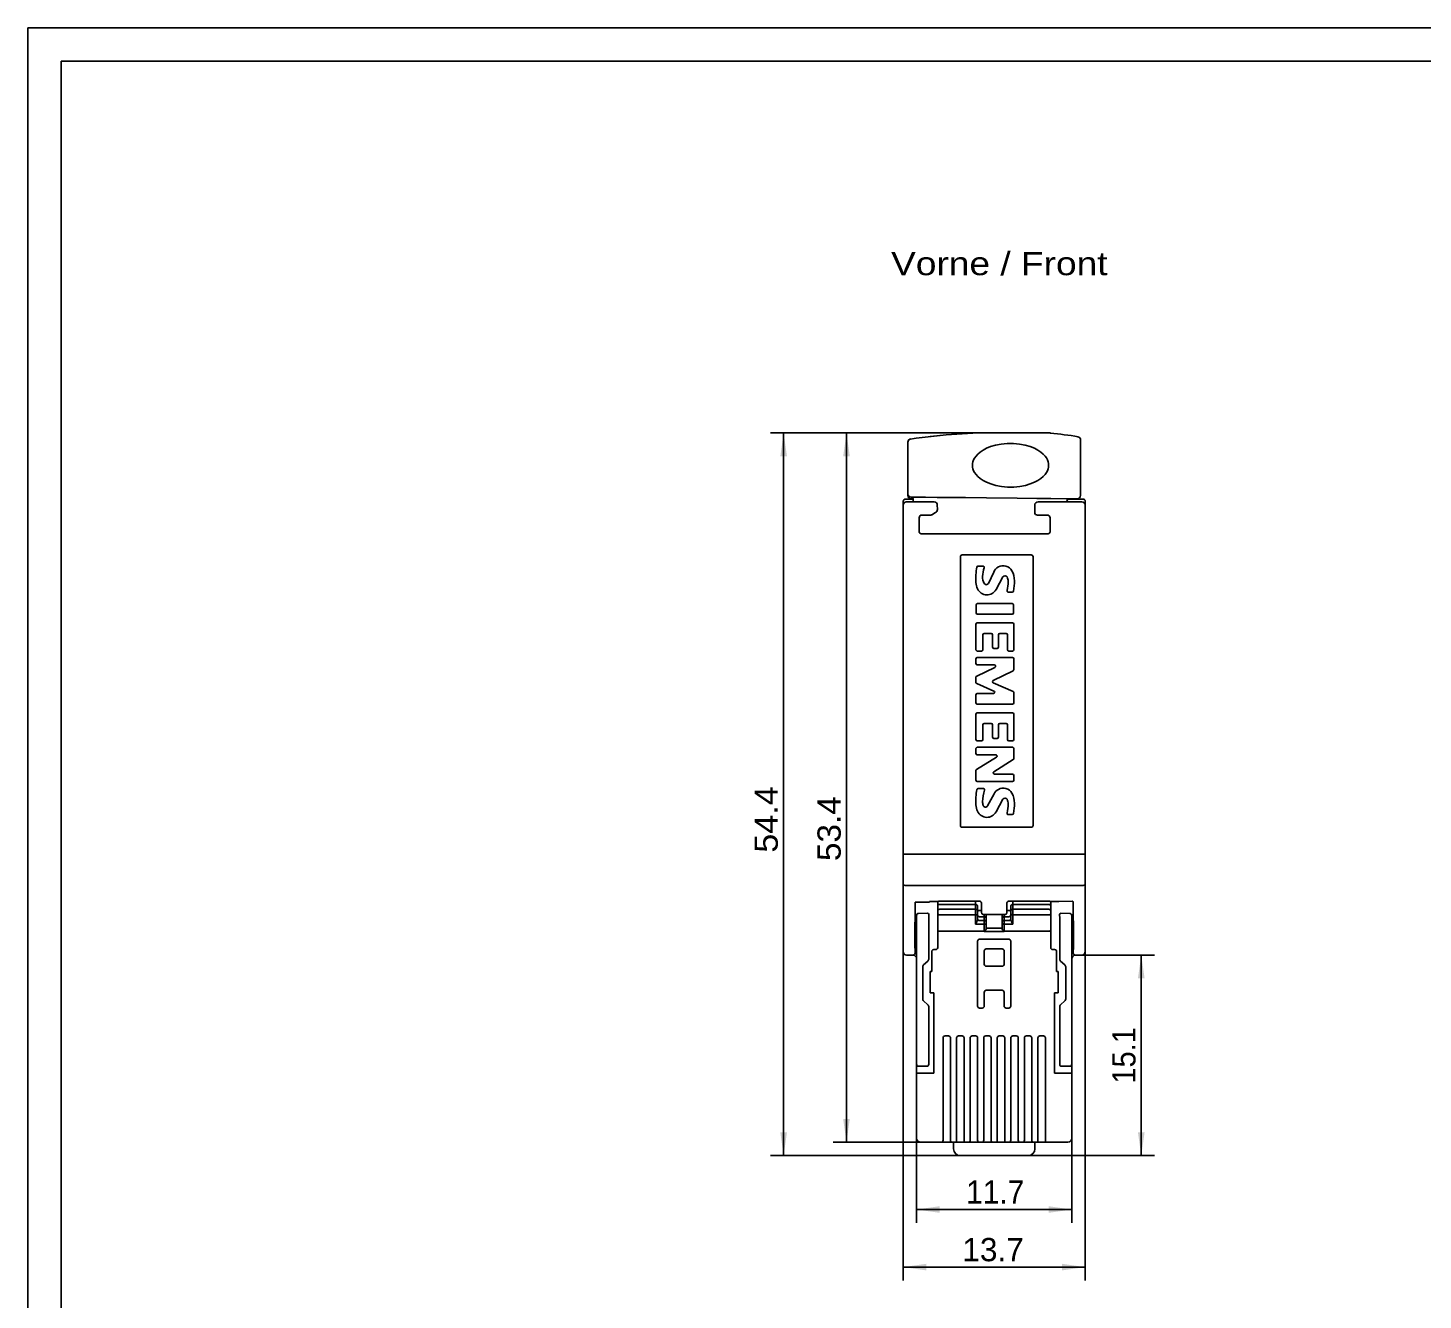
# Model space of a CAD drawing. Extents: x 0 to 420, y 0 to 297.
# Drawn here: x 0 to 210, y 105.6 to 297 of the extents above; entities that cross this region are included whole.
import ezdxf
from ezdxf.enums import TextEntityAlignment as Align

# ---------------------------------------------------------------- set-up
doc = ezdxf.new("R2010")
doc.units = 0
doc.header["$LTSCALE"] = 23.1
for name, color, linetype in [('10000_FRONT', 7, 'CONTINUOUS'), ('10100_DIM_FRONT', 7, 'CONTINUOUS'), ('10300_FRONT_GERMAN_ENGLISH', 7, 'CONTINUOUS'), ('90000_FRAME', 7, 'CONTINUOUS')]:
    doc.layers.add(name, color=color, linetype=linetype)
doc.dimstyles.get("Standard").update_dxf_attribs({"dimtxt": 2.5, "dimasz": 2.5, "dimexe": 1.25, "dimexo": 0.625, "dimtad": 1, "dimcen": 2.5, "dimazin": 3, "dimtfac": 1, "dimtmove": 0, "dimatfit": 3})

# ---------------------------------------------------------------- blocks, each defined once
blk = doc.blocks.new('*D0')
at = {"layer": '10100_DIM_FRONT', "color": 7, "linetype": 'CONTINUOUS'}
for p, q in [((133.76, 129.9), (133.76, 117.18)), ((157.12, 129.9), (157.12, 117.18)), ((133.76, 119.18), (145.44, 119.18)), ((157.12, 119.18), (145.44, 119.18))]:
    blk.add_line(p, q, dxfattribs=at)
for points in [[(137.26, 119.68), (133.76, 119.18), (137.26, 118.68)], [(153.62, 118.68), (157.12, 119.18), (153.62, 119.68)]]:
    blk.add_solid(points, dxfattribs=at)
blk.add_text('11.7', height=3.5, dxfattribs=at).set_placement((141.22, 120.06), (149.97, 120.06), align=Align.FIT)
blk = doc.blocks.new('*D1')
at = {"layer": '10100_DIM_FRONT', "color": 7, "linetype": 'CONTINUOUS'}
for p, q in [((131.74, 157.98), (131.74, 108.52)), ((159.14, 157.98), (159.14, 108.52)), ((131.74, 110.52), (145.44, 110.52)), ((159.14, 110.52), (145.44, 110.52))]:
    blk.add_line(p, q, dxfattribs=at)
for points in [[(135.24, 111.02), (131.74, 110.52), (135.24, 110.02)], [(155.64, 110.02), (159.14, 110.52), (155.64, 111.02)]]:
    blk.add_solid(points, dxfattribs=at)
blk.add_text('13.7', height=3.5, dxfattribs=at).set_placement((140.65, 111.4), (149.9, 111.4), align=Align.FIT)
blk = doc.blocks.new('*D2')
at = {"layer": '10100_DIM_FRONT', "color": 7, "linetype": 'CONTINUOUS'}
for p, q in [((145.44, 236.04), (121.21, 236.04)), ((123.21, 236.04), (123.21, 182.67)), ((123.21, 129.3), (123.21, 182.67)), ((134.36, 129.3), (121.21, 129.3))]:
    blk.add_line(p, q, dxfattribs=at)
for points in [[(123.71, 232.54), (123.21, 236.04), (122.71, 232.54)], [(122.71, 132.8), (123.21, 129.3), (123.71, 132.8)]]:
    blk.add_solid(points, dxfattribs=at)
blk.add_text('53.4', height=3.5, rotation=90, dxfattribs=at).set_placement((122.34, 171.62), (122.34, 181.37), align=Align.FIT)
blk = doc.blocks.new('*D3')
at = {"layer": '10100_DIM_FRONT', "color": 7, "linetype": 'CONTINUOUS'}
for p, q in [((145.44, 236.04), (111.75, 236.04)), ((113.75, 236.04), (113.75, 181.67)), ((113.75, 127.3), (113.75, 181.67)), ((140.32, 127.3), (111.75, 127.3))]:
    blk.add_line(p, q, dxfattribs=at)
for points in [[(114.25, 232.54), (113.75, 236.04), (113.25, 232.54)], [(113.25, 130.8), (113.75, 127.3), (114.25, 130.8)]]:
    blk.add_solid(points, dxfattribs=at)
blk.add_text('54.4', height=3.5, rotation=90, dxfattribs=at).set_placement((112.87, 172.88), (112.87, 182.88), align=Align.FIT)
blk = doc.blocks.new('*D4')
at = {"layer": '10100_DIM_FRONT', "color": 7, "linetype": 'CONTINUOUS'}
for p, q in [((158.64, 157.48), (169.58, 157.48)), ((167.58, 157.48), (167.58, 142.39)), ((167.58, 127.3), (167.58, 142.39)), ((150.56, 127.3), (169.58, 127.3))]:
    blk.add_line(p, q, dxfattribs=at)
for points in [[(168.08, 153.98), (167.58, 157.48), (167.08, 153.98)], [(167.08, 130.8), (167.58, 127.3), (168.08, 130.8)]]:
    blk.add_solid(points, dxfattribs=at)
blk.add_text('15.1', height=3.5, rotation=90, dxfattribs=at).set_placement((166.71, 138.13), (166.71, 146.63), align=Align.FIT)

msp = doc.modelspace()

# ---------------------------------------------------------------- linework, layer by layer
at = {"layer": '10000_FRONT', "color": 7, "linetype": 'CONTINUOUS'}
for p, q in [((132.865, 235.135), (133.416, 235.222)), ((133.416, 235.222), (133.687, 235.263)), ((133.686, 235.268), (133.687, 235.263)), ((133.696, 235.269), (133.687, 235.263)), ((138.238, 235.768), (133.696, 235.269)), ((135.819, 235.532), (137.77, 235.724)), ((142.244, 235.992), (138.231, 235.767)), ((145.445, 236.043), (142.227, 235.991)), ((153.801, 236.043), (145.445, 236.043)), ((153.801, 236.043), (153.907, 236.037)), ((132.479, 234.829), (132.445, 234.646)), ((132.477, 234.82), (132.445, 234.644)), ((132.445, 226.636), (132.445, 234.644)), ((132.568, 234.971), (132.478, 234.821)), ((132.578, 234.986), (132.479, 234.829)), ((132.581, 234.989), (132.48, 234.831)), ((132.701, 235.079), (132.569, 234.972)), ((132.726, 235.096), (132.578, 234.986)), ((132.733, 235.099), (132.581, 234.989)), ((132.865, 235.14), (132.726, 235.096)), ((132.865, 235.14), (132.733, 235.099)), ((132.865, 235.14), (132.865, 235.135)), ((143.33, 233.164), (142.979, 232.866)), ((143.762, 233.455), (143.33, 233.164)), ((144.286, 233.732), (143.762, 233.455)), ((144.911, 233.985), (144.286, 233.732)), ((145.647, 234.203), (144.911, 233.985)), ((146.488, 234.367), (145.647, 234.203)), ((147.402, 234.456), (146.488, 234.367)), ((148.342, 234.459), (147.402, 234.456)), ((148.105, 233.966), (148.107, 233.966)), ((149.26, 234.375), (148.342, 234.459)), ((150.112, 234.214), (149.26, 234.375)), ((150.86, 233.997), (150.112, 234.214)), ((151.496, 233.742), (150.86, 233.997)), ((152.027, 233.464), (151.496, 233.742)), ((152.465, 233.172), (152.027, 233.464)), ((152.819, 232.871), (152.465, 233.172)), ((158.445, 226.637), (158.445, 234.992)), ((142.187, 231.443), (142.169, 231.181)), ((142.169, 231.181), (142.187, 230.918)), ((142.245, 231.713), (142.187, 231.443)), ((142.346, 231.991), (142.245, 231.713)), ((142.497, 232.276), (142.346, 231.991)), ((142.705, 232.569), (142.497, 232.276)), ((142.979, 232.866), (142.705, 232.569)), ((153.097, 232.572), (152.819, 232.871)), ((153.306, 232.279), (153.097, 232.572)), ((153.458, 231.993), (153.306, 232.279)), ((153.56, 231.714), (153.458, 231.993)), ((153.617, 231.443), (153.56, 231.714)), ((153.636, 231.181), (153.617, 231.443)), ((153.617, 230.918), (153.636, 231.181)), ((142.187, 230.918), (142.245, 230.648)), ((142.245, 230.648), (142.346, 230.369)), ((142.346, 230.369), (142.498, 230.084)), ((142.498, 230.084), (142.706, 229.792)), ((142.706, 229.792), (142.982, 229.493)), ((142.982, 229.493), (143.334, 229.194)), ((143.334, 229.194), (143.77, 228.902)), ((143.77, 228.902), (144.297, 228.624)), ((151.508, 228.625), (152.034, 228.902)), ((152.034, 228.902), (152.47, 229.194)), ((152.47, 229.194), (152.822, 229.493)), ((152.822, 229.493), (153.098, 229.791)), ((153.098, 229.791), (153.307, 230.083)), ((153.307, 230.083), (153.458, 230.37)), ((153.458, 230.37), (153.56, 230.648)), ((153.56, 230.648), (153.617, 230.918)), ((132.445, 226.878), (132.483, 226.686)), ((144.297, 228.624), (144.929, 228.37)), ((144.929, 228.37), (145.673, 228.152)), ((145.673, 228.152), (146.522, 227.99)), ((146.522, 227.99), (147.439, 227.904)), ((147.439, 227.904), (148.379, 227.905)), ((148.107, 228.395), (148.105, 228.395)), ((148.379, 227.905), (149.295, 227.992)), ((149.295, 227.992), (150.138, 228.154)), ((150.138, 228.154), (150.878, 228.371)), ((150.878, 228.371), (151.508, 228.625)), ((131.745, 157.981), (131.745, 225.781)), ((132.045, 226.081), (133.245, 226.081)), ((132.205, 225.681), (136.424, 225.681)), ((132.484, 226.442), (132.445, 226.636)), ((132.483, 226.686), (132.591, 226.524)), ((132.593, 226.28), (132.484, 226.442)), ((132.591, 226.524), (132.753, 226.416)), ((132.756, 226.173), (132.593, 226.28)), ((132.753, 226.416), (132.939, 226.378)), ((132.95, 226.136), (132.756, 226.173)), ((132.939, 226.378), (132.984, 226.377)), ((132.94, 226.378), (132.943, 226.385)), ((132.962, 226.386), (132.943, 226.385)), ((133.065, 226.36), (132.945, 226.385)), ((133.244, 226.139), (132.95, 226.136)), ((133.003, 226.387), (132.962, 226.386)), ((133.474, 226.386), (133.003, 226.387)), ((133.161, 226.293), (133.065, 226.36)), ((133.223, 226.198), (133.161, 226.293)), ((133.245, 226.085), (133.223, 226.198)), ((133.245, 225.681), (133.245, 226.085)), ((134.372, 226.384), (133.474, 226.386)), ((134.728, 226.381), (134.372, 226.384)), ((135.106, 226.376), (134.728, 226.381)), ((136.884, 226.346), (135.106, 226.376)), ((141.1, 226.308), (136.884, 226.346)), ((136.894, 224.503), (136.884, 225.227)), ((140.621, 226.284), (140.625, 226.313)), ((144.278, 226.268), (141.1, 226.308)), ((144.278, 226.268), (148.901, 226.221)), ((151.846, 226.181), (148.909, 226.226)), ((151.545, 225.181), (151.545, 224.109)), ((151.861, 226.181), (153.981, 226.181)), ((152.045, 225.681), (158.645, 225.681)), ((153.981, 226.181), (157.939, 226.136)), ((156.345, 226.081), (156.345, 226.154)), ((156.345, 226.081), (158.845, 226.081)), ((156.381, 226.152), (156.383, 226.154)), ((156.399, 225.781), (156.399, 225.681)), ((157.939, 226.136), (158.134, 226.173)), ((158.131, 226.173), (157.939, 226.137)), ((158.294, 226.279), (158.131, 226.173)), ((158.134, 226.173), (158.296, 226.28)), ((158.404, 226.44), (158.294, 226.279)), ((158.296, 226.28), (158.405, 226.442)), ((158.445, 226.637), (158.404, 226.44)), ((158.405, 226.442), (158.445, 226.636)), ((159.145, 157.981), (159.145, 225.781)), ((134.145, 223.28), (134.178, 223.441)), ((134.145, 223.28), (134.146, 221.178)), ((134.178, 223.441), (134.275, 223.577)), ((134.275, 223.577), (134.415, 223.66)), ((134.415, 223.66), (134.457, 223.672)), ((134.457, 223.672), (134.5, 223.679)), ((134.5, 223.679), (134.544, 223.681)), ((135.834, 223.681), (134.544, 223.681)), ((135.834, 223.681), (135.871, 223.683)), ((135.871, 223.683), (135.908, 223.688)), ((135.908, 223.688), (135.945, 223.697)), ((135.945, 223.697), (135.977, 223.708)), ((135.977, 223.708), (136.008, 223.722)), ((136.008, 223.722), (136.039, 223.739)), ((136.297, 223.895), (136.039, 223.739)), ((136.517, 224.029), (136.297, 223.895)), ((136.7, 224.142), (136.517, 224.029)), ((136.7, 224.142), (136.803, 224.235)), ((136.803, 224.235), (136.871, 224.357)), ((136.871, 224.357), (136.894, 224.503)), ((151.575, 223.956), (151.545, 224.109)), ((151.545, 224.098), (151.583, 223.923)), ((151.583, 223.923), (151.67, 223.799)), ((151.67, 223.799), (151.792, 223.717)), ((151.792, 223.717), (151.945, 223.684)), ((152.237, 223.682), (151.945, 223.684)), ((152.564, 223.681), (152.237, 223.682)), ((152.888, 223.682), (152.564, 223.681)), ((152.924, 223.681), (152.888, 223.682)), ((153.007, 223.681), (152.924, 223.681)), ((153.445, 223.681), (153.007, 223.681)), ((153.598, 223.65), (153.445, 223.681)), ((153.728, 223.564), (153.598, 223.65)), ((153.814, 223.434), (153.728, 223.564)), ((153.845, 223.281), (153.814, 223.434)), ((153.845, 221.181), (153.845, 223.281)), ((134.146, 221.178), (134.145, 221.181)), ((134.146, 221.178), (134.168, 221.067)), ((134.168, 221.067), (134.233, 220.97)), ((134.232, 220.969), (134.329, 220.904)), ((134.233, 220.97), (134.334, 220.903)), ((134.329, 220.904), (134.445, 220.881)), ((134.334, 220.903), (134.423, 220.886)), ((134.445, 220.881), (139.457, 220.881)), ((139.948, 220.873), (139.457, 220.881)), ((139.948, 220.873), (144.642, 220.874)), ((144.856, 220.873), (144.642, 220.874)), ((148.927, 220.881), (144.856, 220.873)), ((148.927, 220.881), (153.545, 220.881)), ((153.659, 220.904), (153.545, 220.881)), ((153.757, 220.969), (153.659, 220.904)), ((153.822, 221.066), (153.757, 220.969)), ((153.845, 221.181), (153.822, 221.066)), ((140.356, 217.421), (140.356, 176.981)), ((151.016, 217.701), (140.636, 217.701)), ((151.296, 176.981), (151.296, 217.421)), ((143.04, 216.021), (143.722, 216.021)), ((144.575, 213.408), (145.37, 215.12)), ((146.748, 214.378), (145.721, 212.483)), ((142.743, 208.963), (142.743, 210.163)), ((142.943, 210.363), (148.173, 210.363)), ((148.147, 212.087), (147.57, 212.087)), ((148.373, 210.163), (148.373, 208.963)), ((148.173, 208.763), (142.943, 208.763)), ((142.702, 203.428), (142.702, 207.26)), ((142.902, 207.46), (148.2, 207.46)), ((145.012, 205.86), (143.947, 205.86)), ((147.25, 205.86), (146.267, 205.86)), ((148.4, 207.26), (148.4, 203.428)), ((143.747, 205.66), (143.747, 203.428)), ((145.212, 203.794), (145.212, 205.66)), ((146.067, 205.66), (146.067, 203.794)), ((147.45, 203.428), (147.45, 205.66)), ((142.702, 202.078), (142.702, 201.352)), ((143.547, 203.228), (142.902, 203.228)), ((142.902, 202.278), (148.2, 202.278)), ((145.867, 203.594), (145.412, 203.594)), ((148.2, 203.228), (147.65, 203.228)), ((148.4, 202.078), (148.4, 200.437)), ((142.815, 199.457), (145.528, 200.772)), ((145.44, 201.152), (142.902, 201.152)), ((148.288, 200.257), (145.297, 198.806)), ((142.702, 198.503), (142.702, 199.277)), ((145.403, 197.209), (142.823, 198.319)), ((145.305, 198.443), (148.28, 197.162)), ((142.702, 195.424), (142.702, 196.625)), ((142.902, 196.825), (145.324, 196.825)), ((148.4, 196.978), (148.4, 195.424)), ((142.702, 189.89), (142.702, 193.722)), ((148.2, 195.224), (142.902, 195.224)), ((142.902, 193.922), (148.2, 193.922)), ((148.4, 193.722), (148.4, 189.89)), ((143.747, 192.121), (143.747, 189.89)), ((145.012, 192.321), (143.947, 192.321)), ((145.212, 190.256), (145.212, 192.121)), ((146.067, 192.121), (146.067, 190.256)), ((147.25, 192.321), (146.267, 192.321)), ((147.45, 189.89), (147.45, 192.121)), ((143.547, 189.69), (142.902, 189.69)), ((145.867, 190.056), (145.412, 190.056)), ((148.2, 189.69), (147.65, 189.69)), ((142.702, 188.54), (142.702, 187.814)), ((142.798, 185.421), (145.796, 187.243)), ((142.902, 188.74), (148.2, 188.74)), ((145.692, 187.614), (142.902, 187.614)), ((148.4, 188.54), (148.4, 187.06)), ((142.702, 183.772), (142.702, 185.25)), ((148.306, 186.891), (145.384, 185.067)), ((148.2, 183.572), (142.902, 183.572)), ((145.49, 184.697), (148.2, 184.697)), ((148.4, 184.497), (148.4, 183.772)), ((143.04, 182.554), (143.793, 182.554)), ((144.436, 179.938), (145.418, 181.748)), ((146.748, 180.911), (145.721, 179.016)), ((148.147, 178.62), (147.57, 178.62)), ((140.636, 176.701), (151.016, 176.701)), ((131.745, 172.656), (159.145, 172.656)), ((131.745, 168.149), (131.783, 168.074)), ((131.783, 168.074), (131.891, 168.01)), ((131.891, 168.01), (132.053, 167.968)), ((158.836, 167.968), (158.998, 168.01)), ((158.998, 168.01), (159.107, 168.074)), ((159.107, 168.074), (159.145, 168.149)), ((132.053, 167.968), (132.245, 167.953)), ((132.245, 167.953), (158.645, 167.953)), ((158.645, 167.953), (158.836, 167.968)), ((133.545, 165.306), (133.546, 165.312)), ((133.545, 165.3), (133.545, 165.306)), ((133.545, 165.293), (133.545, 165.3)), ((133.545, 165.281), (133.545, 165.293)), ((133.545, 162.681), (133.545, 165.281)), ((133.546, 165.32), (133.547, 165.323)), ((133.546, 165.317), (133.546, 165.32)), ((133.546, 165.312), (133.546, 165.317)), ((133.547, 165.33), (133.548, 165.331)), ((133.547, 165.328), (133.547, 165.329)), ((133.547, 165.323), (133.547, 165.326)), ((133.548, 165.338), (133.548, 165.339)), ((133.548, 165.336), (133.548, 165.336)), ((133.548, 165.333), (133.548, 165.334)), ((133.549, 165.344), (133.549, 165.346)), ((133.549, 165.341), (133.549, 165.342)), ((133.55, 165.354), (133.551, 165.357)), ((133.55, 165.351), (133.55, 165.354)), ((133.55, 165.348), (133.55, 165.351)), ((133.551, 165.357), (133.552, 165.36)), ((133.552, 165.364), (133.553, 165.368)), ((133.552, 165.36), (133.552, 165.364)), ((133.553, 165.368), (133.554, 165.373)), ((133.554, 165.373), (133.555, 165.377)), ((133.555, 165.382), (133.557, 165.387)), ((133.555, 165.377), (133.555, 165.382)), ((133.557, 165.387), (133.558, 165.393)), ((133.558, 165.393), (133.559, 165.398)), ((133.559, 165.398), (133.56, 165.404)), ((133.56, 165.404), (133.562, 165.41)), ((133.562, 165.41), (133.563, 165.417)), ((133.563, 165.417), (133.565, 165.423)), ((133.565, 165.423), (133.567, 165.43)), ((133.567, 165.43), (133.569, 165.437)), ((133.569, 165.437), (133.571, 165.444)), ((133.571, 165.444), (133.574, 165.451)), ((133.574, 165.451), (133.575, 165.453)), ((133.575, 165.453), (135.725, 165.453)), ((135.725, 165.453), (135.725, 165.54)), ((136.945, 165.54), (135.725, 165.54)), ((136.945, 165.557), (136.968, 165.559)), ((136.945, 165.557), (136.945, 158.601)), ((136.967, 164.948), (136.945, 164.848)), ((136.945, 164.115), (136.967, 164.213)), ((137.033, 165.032), (136.967, 164.948)), ((136.967, 164.213), (137.029, 164.296)), ((136.968, 165.559), (137.034, 165.56)), ((137.029, 164.296), (137.127, 164.354)), ((137.13, 165.088), (137.033, 165.032)), ((137.034, 165.56), (137.131, 165.562)), ((137.127, 164.354), (137.245, 164.375)), ((137.245, 165.108), (137.13, 165.088)), ((137.131, 165.562), (142.645, 165.562)), ((142.645, 165.108), (137.245, 165.108)), ((137.245, 164.375), (142.645, 164.375)), ((142.645, 162.119), (142.645, 165.562)), ((142.645, 165.562), (143.29, 165.561)), ((142.78, 165.08), (142.645, 165.108)), ((142.645, 164.375), (142.759, 164.355)), ((142.759, 164.355), (142.857, 164.299)), ((142.886, 165.002), (142.78, 165.08)), ((142.857, 164.299), (142.922, 164.214)), ((142.94, 164.891), (142.886, 165.002)), ((142.922, 164.214), (142.945, 164.115)), ((142.94, 164.891), (142.943, 164.868)), ((142.943, 164.868), (142.944, 164.843)), ((142.944, 164.843), (142.945, 164.819)), ((142.945, 164.819), (142.945, 162.858)), ((142.967, 164.079), (142.945, 164.013)), ((143.033, 164.135), (142.967, 164.079)), ((143.13, 164.172), (143.033, 164.135)), ((143.245, 164.185), (143.13, 164.172)), ((143.535, 164.185), (143.245, 164.185)), ((143.382, 165.515), (143.29, 165.561)), ((143.382, 165.515), (143.469, 165.427)), ((143.469, 165.427), (143.526, 165.314)), ((143.543, 165.21), (143.526, 165.314)), ((143.535, 164.102), (143.543, 165.21)), ((143.535, 164.1), (143.543, 165.209)), ((143.535, 164.102), (143.535, 164.089)), ((143.535, 164.097), (143.535, 164.102)), ((143.54, 163.978), (143.535, 164.1)), ((143.535, 164.092), (143.535, 164.097)), ((143.535, 164.089), (143.535, 164.092)), ((143.54, 163.967), (143.535, 164.089)), ((143.548, 163.85), (143.54, 163.978)), ((143.54, 163.967), (143.54, 163.978)), ((143.548, 163.846), (143.555, 163.811)), ((143.555, 163.811), (143.573, 163.76)), ((147.326, 163.785), (147.339, 163.833)), ((147.339, 163.833), (147.343, 163.865)), ((147.343, 163.865), (147.346, 163.892)), ((147.346, 163.892), (147.348, 163.925)), ((147.347, 165.21), (147.363, 165.314)), ((147.347, 165.21), (147.354, 164.102)), ((147.347, 165.209), (147.354, 164.1)), ((147.348, 163.925), (147.349, 163.967)), ((147.354, 164.089), (147.349, 163.967)), ((147.35, 163.978), (147.349, 163.967)), ((147.354, 164.1), (147.35, 163.978)), ((147.645, 164.185), (147.354, 164.185)), ((147.354, 164.102), (147.354, 164.098)), ((147.354, 164.089), (147.354, 164.1)), ((147.354, 164.098), (147.354, 164.093)), ((147.354, 164.093), (147.354, 164.089)), ((147.363, 165.314), (147.42, 165.427)), ((147.42, 165.427), (147.507, 165.514)), ((147.507, 165.514), (147.599, 165.561)), ((147.599, 165.561), (153.645, 165.562)), ((147.759, 164.172), (147.645, 164.185)), ((147.857, 164.135), (147.759, 164.172)), ((147.922, 164.079), (147.857, 164.135)), ((147.945, 164.013), (147.922, 164.079)), ((147.945, 164.843), (147.947, 164.868)), ((147.945, 164.819), (147.945, 164.843)), ((147.945, 164.819), (147.945, 162.858)), ((147.945, 164.115), (147.967, 164.213)), ((147.947, 164.868), (147.949, 164.891)), ((148.003, 165.002), (147.949, 164.891)), ((147.967, 164.213), (148.029, 164.296)), ((148.109, 165.08), (148.003, 165.002)), ((148.029, 164.296), (148.127, 164.354)), ((148.245, 165.108), (148.109, 165.08)), ((148.127, 164.354), (148.245, 164.375)), ((148.245, 165.562), (148.245, 162.119)), ((153.645, 165.108), (148.245, 165.108)), ((148.245, 164.375), (153.645, 164.375)), ((153.645, 165.562), (153.758, 165.562)), ((153.759, 165.088), (153.645, 165.108)), ((153.645, 164.375), (153.758, 164.356)), ((153.758, 165.562), (153.855, 165.56)), ((153.758, 164.356), (153.853, 164.302)), ((153.857, 165.032), (153.759, 165.088)), ((153.853, 164.302), (153.92, 164.217)), ((153.855, 165.56), (153.921, 165.559)), ((153.922, 164.948), (153.857, 165.032)), ((153.92, 164.217), (153.945, 164.115)), ((153.921, 165.559), (153.945, 165.557)), ((153.945, 164.848), (153.922, 164.948)), ((153.945, 158.601), (153.945, 165.557)), ((155.165, 165.54), (153.945, 165.54)), ((155.165, 165.54), (157.245, 165.581)), ((157.245, 165.581), (157.252, 165.573)), ((157.252, 165.573), (157.259, 165.564)), ((157.259, 165.564), (157.266, 165.555)), ((157.266, 165.555), (157.272, 165.547)), ((157.272, 165.547), (157.277, 165.538)), ((157.277, 165.538), (157.282, 165.529)), ((157.282, 165.529), (157.287, 165.52)), ((157.287, 165.52), (157.291, 165.512)), ((157.291, 165.512), (157.295, 165.504)), ((157.295, 165.504), (157.298, 165.496)), ((157.298, 165.496), (157.302, 165.488)), ((157.302, 165.488), (157.305, 165.48)), ((157.305, 165.48), (157.308, 165.472)), ((157.308, 165.472), (157.311, 165.465)), ((157.311, 165.465), (157.313, 165.458)), ((157.313, 165.458), (157.316, 165.451)), ((157.316, 165.451), (157.318, 165.443)), ((157.318, 165.443), (157.32, 165.436)), ((157.32, 165.436), (157.322, 165.429)), ((157.322, 165.429), (157.324, 165.423)), ((157.324, 165.423), (157.326, 165.416)), ((157.326, 165.416), (157.327, 165.41)), ((157.327, 165.41), (157.329, 165.404)), ((157.329, 165.404), (157.33, 165.398)), ((157.33, 165.398), (157.332, 165.392)), ((157.332, 165.392), (157.333, 165.387)), ((157.333, 165.387), (157.334, 165.382)), ((157.334, 165.382), (157.335, 165.377)), ((157.335, 165.377), (157.336, 165.372)), ((157.336, 165.372), (157.336, 165.368)), ((157.336, 165.368), (157.337, 165.364)), ((157.337, 165.364), (157.338, 165.36)), ((157.338, 165.36), (157.338, 165.357)), ((157.338, 165.357), (157.339, 165.354)), ((157.339, 165.354), (157.339, 165.351)), ((157.339, 165.351), (157.34, 165.348)), ((157.34, 165.348), (157.34, 165.346)), ((157.34, 165.344), (157.34, 165.342)), ((157.341, 165.34), (157.341, 165.339)), ((157.341, 165.337), (157.341, 165.336)), ((157.341, 165.334), (157.342, 165.334)), ((157.342, 165.331), (157.342, 165.33)), ((157.342, 165.329), (157.342, 165.327)), ((157.342, 165.326), (157.343, 165.323)), ((157.343, 165.323), (157.343, 165.32)), ((157.343, 165.32), (157.343, 165.317)), ((157.343, 165.317), (157.344, 165.312)), ((157.344, 165.312), (157.344, 165.306)), ((157.344, 165.306), (157.344, 165.3)), ((157.344, 165.3), (157.344, 165.293)), ((157.344, 165.293), (157.345, 165.281)), ((157.345, 162.681), (157.345, 165.281)), ((133.508, 161.382), (133.513, 161.911)), ((133.513, 161.911), (133.521, 162.337)), ((133.521, 162.337), (133.53, 162.631)), ((133.53, 162.631), (133.545, 162.681)), ((133.765, 163.45), (133.786, 163.562)), ((133.765, 139.822), (133.765, 163.45)), ((133.786, 163.562), (133.847, 163.656)), ((133.847, 163.656), (133.941, 163.724)), ((133.941, 163.724), (134.063, 163.75)), ((135.407, 163.757), (134.063, 163.75)), ((134.063, 163.75), (134.065, 163.732)), ((135.483, 163.745), (135.407, 163.757)), ((135.551, 163.705), (135.483, 163.745)), ((135.592, 163.644), (135.551, 163.705)), ((135.587, 163.032), (135.607, 163.562)), ((135.587, 163.032), (135.587, 156.851)), ((135.607, 163.562), (135.592, 163.644)), ((136.969, 163.615), (136.945, 163.683)), ((137.036, 163.56), (136.969, 163.615)), ((137.132, 163.524), (137.036, 163.56)), ((137.245, 163.511), (137.132, 163.524)), ((142.645, 163.511), (137.245, 163.511)), ((142.759, 163.524), (142.645, 163.511)), ((142.696, 162.212), (142.645, 162.119)), ((143.945, 162.119), (142.645, 162.119)), ((142.742, 162.3), (142.696, 162.212)), ((142.783, 162.383), (142.742, 162.3)), ((142.857, 163.561), (142.759, 163.524)), ((142.819, 162.462), (142.783, 162.383)), ((142.851, 162.535), (142.819, 162.462)), ((142.879, 162.604), (142.851, 162.535)), ((142.922, 163.617), (142.857, 163.561)), ((142.902, 162.667), (142.879, 162.604)), ((142.92, 162.725), (142.902, 162.667)), ((142.934, 162.776), (142.92, 162.725)), ((142.945, 163.683), (142.922, 163.617)), ((142.942, 162.821), (142.934, 162.776)), ((142.945, 162.858), (142.942, 162.821)), ((142.969, 163.398), (142.945, 163.495)), ((142.945, 162.921), (142.967, 162.827)), ((142.967, 162.827), (143.033, 162.748)), ((143.036, 163.318), (142.969, 163.398)), ((143.033, 162.748), (143.13, 162.694)), ((143.132, 163.267), (143.036, 163.318)), ((143.13, 162.694), (143.245, 162.676)), ((143.245, 163.249), (143.132, 163.267)), ((143.945, 163.249), (143.245, 163.249)), ((143.245, 162.676), (143.945, 162.676)), ((143.573, 163.76), (143.607, 163.701)), ((143.607, 163.701), (143.662, 163.645)), ((143.662, 163.645), (143.744, 163.599)), ((143.744, 163.599), (143.848, 163.581)), ((143.848, 163.581), (147.042, 163.581)), ((143.945, 161.037), (143.945, 163.581)), ((144.059, 163.23), (143.945, 163.249)), ((143.945, 162.676), (144.058, 162.657)), ((144.063, 162.132), (143.945, 162.119)), ((144.058, 162.657), (144.153, 162.606)), ((144.157, 163.177), (144.059, 163.23)), ((144.16, 162.171), (144.063, 162.132)), ((144.153, 162.606), (144.22, 162.527)), ((144.222, 163.097), (144.157, 163.177)), ((144.222, 162.226), (144.16, 162.171)), ((144.22, 162.527), (144.245, 162.43)), ((144.245, 163.003), (144.222, 163.097)), ((144.245, 162.291), (144.222, 162.226)), ((144.245, 161.447), (144.245, 163.581)), ((146.645, 163.581), (146.645, 161.447)), ((146.667, 163.097), (146.645, 163.003)), ((146.645, 162.43), (146.667, 162.523)), ((146.669, 162.223), (146.645, 162.291)), ((146.733, 163.177), (146.667, 163.097)), ((146.667, 162.523), (146.729, 162.601)), ((146.736, 162.167), (146.669, 162.223)), ((146.729, 162.601), (146.827, 162.656)), ((146.83, 163.23), (146.733, 163.177)), ((146.832, 162.131), (146.736, 162.167)), ((146.827, 162.656), (146.945, 162.676)), ((146.945, 163.249), (146.83, 163.23)), ((146.945, 162.119), (146.832, 162.131)), ((146.945, 163.581), (146.945, 161.037)), ((147.645, 163.249), (146.945, 163.249)), ((146.945, 162.676), (147.645, 162.676)), ((148.245, 162.119), (146.945, 162.119)), ((147.042, 163.581), (147.153, 163.602)), ((147.153, 163.602), (147.238, 163.654)), ((147.238, 163.654), (147.294, 163.718)), ((147.294, 163.718), (147.326, 163.785)), ((147.763, 163.269), (147.645, 163.249)), ((147.645, 162.676), (147.759, 162.694)), ((147.759, 162.694), (147.857, 162.748)), ((147.86, 163.324), (147.763, 163.269)), ((147.857, 162.748), (147.922, 162.827)), ((147.922, 163.402), (147.86, 163.324)), ((147.945, 163.495), (147.922, 163.402)), ((147.922, 162.827), (147.93, 162.862)), ((147.969, 163.615), (147.945, 163.683)), ((147.947, 162.821), (147.945, 162.858)), ((147.956, 162.776), (147.947, 162.821)), ((147.969, 162.725), (147.956, 162.776)), ((148.036, 163.56), (147.969, 163.615)), ((147.988, 162.667), (147.969, 162.725)), ((148.011, 162.604), (147.988, 162.667)), ((148.038, 162.535), (148.011, 162.604)), ((148.132, 163.524), (148.036, 163.56)), ((148.07, 162.462), (148.038, 162.535)), ((148.107, 162.383), (148.07, 162.462)), ((148.148, 162.3), (148.107, 162.383)), ((148.245, 163.511), (148.132, 163.524)), ((148.194, 162.212), (148.148, 162.3)), ((148.245, 162.119), (148.194, 162.212)), ((153.645, 163.511), (148.245, 163.511)), ((153.763, 163.525), (153.645, 163.511)), ((153.86, 163.563), (153.763, 163.525)), ((153.922, 163.618), (153.86, 163.563)), ((153.945, 163.683), (153.922, 163.618)), ((155.282, 163.562), (155.297, 163.643)), ((155.282, 163.562), (155.302, 163.032)), ((155.297, 163.643), (155.338, 163.704)), ((155.302, 156.851), (155.302, 163.032)), ((155.338, 163.704), (155.406, 163.745)), ((155.406, 163.745), (155.482, 163.757)), ((156.826, 163.75), (155.482, 163.757)), ((156.826, 163.75), (156.86, 163.748)), ((156.86, 163.748), (156.99, 163.701)), ((156.99, 163.701), (157.089, 163.593)), ((157.089, 163.593), (157.125, 163.45)), ((157.125, 163.45), (157.125, 141.033)), ((157.359, 162.631), (157.345, 162.681)), ((157.359, 162.631), (157.368, 162.337)), ((157.368, 162.337), (157.376, 161.91)), ((157.376, 161.91), (157.381, 161.381)), ((133.505, 160.788), (133.508, 161.382)), ((133.505, 160.173), (133.505, 160.788)), ((133.508, 159.58), (133.505, 160.173)), ((136.945, 161.232), (136.967, 161.166)), ((136.967, 161.166), (137.033, 161.11)), ((137.033, 161.11), (137.13, 161.073)), ((137.13, 161.073), (137.245, 161.06)), ((137.245, 161.06), (143.945, 161.06)), ((142.945, 159.573), (142.968, 159.691)), ((142.968, 159.691), (143.033, 159.789)), ((143.033, 159.789), (143.13, 159.854)), ((143.13, 159.854), (143.245, 159.877)), ((147.645, 159.877), (143.245, 159.877)), ((143.945, 161.06), (143.955, 161.06)), ((143.945, 161.037), (143.955, 161.045)), ((143.945, 161.037), (146.945, 161.037)), ((143.955, 161.06), (143.966, 161.06)), ((143.955, 161.045), (143.966, 161.053)), ((143.966, 161.053), (143.977, 161.061)), ((143.966, 161.06), (143.977, 161.061)), ((144.081, 161.161), (143.977, 161.061)), ((144.172, 161.275), (144.081, 161.161)), ((144.225, 161.369), (144.172, 161.275)), ((144.245, 161.447), (144.225, 161.369)), ((146.645, 161.501), (144.245, 161.501)), ((146.645, 161.447), (146.664, 161.37)), ((146.664, 161.37), (146.717, 161.275)), ((146.717, 161.275), (146.808, 161.161)), ((146.808, 161.161), (146.913, 161.061)), ((146.923, 161.053), (146.913, 161.061)), ((146.913, 161.061), (146.923, 161.06)), ((146.923, 161.06), (146.934, 161.06)), ((146.934, 161.045), (146.923, 161.053)), ((146.934, 161.06), (146.945, 161.06)), ((146.945, 161.037), (146.934, 161.045)), ((146.945, 161.06), (153.645, 161.06)), ((147.645, 159.877), (147.76, 159.854)), ((147.76, 159.854), (147.856, 159.789)), ((147.856, 159.789), (147.921, 159.691)), ((147.921, 159.691), (147.945, 159.573)), ((153.645, 161.06), (153.759, 161.073)), ((153.759, 161.073), (153.857, 161.11)), ((153.857, 161.11), (153.922, 161.166)), ((153.922, 161.166), (153.945, 161.232)), ((157.381, 161.381), (157.384, 160.788)), ((157.384, 160.173), (157.381, 159.58)), ((157.384, 160.788), (157.384, 160.173)), ((133.245, 157.481), (133.36, 157.504)), ((133.36, 157.504), (133.457, 157.569)), ((133.457, 157.569), (133.522, 157.666)), ((133.513, 159.051), (133.508, 159.58)), ((133.521, 158.624), (133.513, 159.051)), ((133.53, 158.33), (133.521, 158.624)), ((133.522, 157.666), (133.545, 157.781)), ((133.53, 158.33), (133.532, 158.31)), ((133.532, 158.31), (133.533, 158.297)), ((133.533, 158.297), (133.534, 158.291)), ((133.545, 158.281), (133.534, 158.291)), ((133.545, 157.781), (133.545, 158.281)), ((136.045, 155.001), (136.045, 158.001)), ((136.345, 158.301), (136.645, 158.301)), ((142.945, 159.573), (142.945, 149.801)), ((143.945, 158.095), (143.945, 156.095)), ((144.245, 158.395), (146.645, 158.395)), ((146.945, 158.095), (146.945, 156.095)), ((147.945, 149.801), (147.945, 159.573)), ((154.245, 158.301), (154.545, 158.301)), ((154.845, 158.001), (154.845, 155.001)), ((157.355, 158.291), (157.345, 158.281)), ((157.345, 157.781), (157.345, 158.281)), ((157.345, 157.781), (157.368, 157.666)), ((157.355, 158.291), (157.356, 158.297)), ((157.356, 158.297), (157.358, 158.31)), ((157.358, 158.31), (157.359, 158.33)), ((157.368, 158.624), (157.359, 158.33)), ((157.376, 159.051), (157.368, 158.624)), ((157.368, 157.666), (157.433, 157.569)), ((157.381, 159.58), (157.376, 159.051)), ((157.433, 157.569), (157.53, 157.504)), ((157.53, 157.504), (157.645, 157.481)), ((133.241, 157.481), (132.245, 157.481)), ((133.725, 157.096), (133.759, 156.963)), ((134.687, 155.691), (134.702, 155.802)), ((134.687, 155.691), (134.687, 150.871)), ((134.702, 155.802), (134.748, 155.905)), ((134.748, 155.905), (134.821, 155.99)), ((134.821, 155.99), (135.453, 156.552)), ((135.453, 156.552), (135.525, 156.637)), ((135.525, 156.637), (135.571, 156.74)), ((135.571, 156.74), (135.587, 156.851)), ((146.645, 155.795), (144.245, 155.795)), ((155.318, 156.74), (155.302, 156.851)), ((155.364, 156.637), (155.318, 156.74)), ((155.437, 156.552), (155.364, 156.637)), ((155.437, 156.552), (156.068, 155.99)), ((156.068, 155.99), (156.141, 155.905)), ((156.141, 155.905), (156.187, 155.802)), ((156.187, 155.802), (156.202, 155.691)), ((156.202, 150.871), (156.202, 155.691)), ((157.13, 156.965), (157.166, 157.099)), ((158.645, 157.481), (157.648, 157.481)), ((135.795, 151.801), (135.795, 155.001)), ((136.045, 155.001), (135.795, 155.001)), ((155.095, 155.001), (154.845, 155.001)), ((155.095, 151.801), (155.095, 155.001)), ((136.345, 151.801), (135.795, 151.801)), ((136.345, 151.801), (136.345, 139.701)), ((143.969, 151.971), (143.945, 151.833)), ((143.945, 149.801), (143.945, 151.833)), ((144.034, 152.079), (143.969, 151.971)), ((144.126, 152.151), (144.034, 152.079)), ((144.245, 152.179), (144.126, 152.151)), ((146.645, 152.179), (144.245, 152.179)), ((146.645, 152.179), (146.754, 152.155)), ((146.754, 152.155), (146.849, 152.087)), ((146.849, 152.087), (146.918, 151.975)), ((146.918, 151.975), (146.945, 151.833)), ((146.945, 151.833), (146.945, 149.801)), ((154.545, 139.701), (154.545, 151.801)), ((155.095, 151.801), (154.545, 151.801)), ((134.702, 150.759), (134.687, 150.871)), ((134.748, 150.657), (134.702, 150.759)), ((134.821, 150.571), (134.748, 150.657)), ((135.453, 150.01), (134.821, 150.571)), ((135.525, 149.924), (135.453, 150.01)), ((135.571, 149.822), (135.525, 149.924)), ((135.587, 149.711), (135.571, 149.822)), ((135.587, 149.711), (135.587, 141.038)), ((143.245, 149.501), (143.645, 149.501)), ((147.245, 149.501), (147.645, 149.501)), ((155.318, 149.822), (155.302, 149.711)), ((155.302, 141.038), (155.302, 149.711)), ((155.364, 149.924), (155.318, 149.822)), ((155.437, 150.01), (155.364, 149.924)), ((156.068, 150.571), (155.437, 150.01)), ((156.141, 150.657), (156.068, 150.571)), ((156.187, 150.759), (156.141, 150.657)), ((156.202, 150.871), (156.187, 150.759)), ((137.745, 129.601), (137.745, 145.001)), ((138.565, 145.301), (138.045, 145.301)), ((138.865, 129.601), (138.865, 145.001)), ((139.785, 129.601), (139.785, 145.001)), ((140.605, 145.301), (140.085, 145.301)), ((140.905, 129.601), (140.905, 145.001)), ((141.825, 129.601), (141.825, 145.001)), ((142.645, 145.301), (142.125, 145.301)), ((142.945, 129.601), (142.945, 145.001)), ((143.865, 129.601), (143.865, 145.001)), ((144.685, 145.301), (144.165, 145.301)), ((144.985, 129.601), (144.985, 145.001)), ((145.905, 129.601), (145.905, 145.001)), ((146.725, 145.301), (146.205, 145.301)), ((147.025, 129.601), (147.025, 145.001)), ((147.945, 129.601), (147.945, 145.001)), ((148.765, 145.301), (148.245, 145.301)), ((149.065, 129.601), (149.065, 145.001)), ((149.985, 129.601), (149.985, 145.001)), ((150.805, 145.301), (150.285, 145.301)), ((151.105, 129.601), (151.105, 145.001)), ((152.025, 129.601), (152.025, 145.001)), ((152.845, 145.301), (152.325, 145.301)), ((153.145, 129.601), (153.145, 145.001)), ((133.789, 140.915), (133.765, 141.033)), ((133.856, 140.818), (133.789, 140.915)), ((133.952, 140.756), (133.856, 140.818)), ((134.065, 140.733), (133.952, 140.756)), ((134.065, 140.733), (134.088, 140.735)), ((134.088, 140.735), (134.153, 140.736)), ((134.153, 140.736), (134.249, 140.737)), ((134.249, 140.737), (134.365, 140.738)), ((135.287, 140.738), (134.365, 140.738)), ((135.402, 140.761), (135.287, 140.738)), ((135.499, 140.826), (135.402, 140.761)), ((135.564, 140.923), (135.499, 140.826)), ((135.587, 141.038), (135.564, 140.923)), ((155.325, 140.923), (155.302, 141.038)), ((155.39, 140.826), (155.325, 140.923)), ((155.488, 140.76), (155.39, 140.826)), ((155.602, 140.738), (155.488, 140.76)), ((156.525, 140.738), (155.602, 140.738)), ((156.525, 140.738), (156.64, 140.737)), ((156.64, 140.737), (156.737, 140.736)), ((156.737, 140.736), (156.801, 140.735)), ((156.801, 140.735), (156.825, 140.733)), ((156.943, 140.758), (156.825, 140.733)), ((157.04, 140.825), (156.943, 140.758)), ((157.102, 140.92), (157.04, 140.825)), ((157.125, 141.033), (157.102, 140.92)), ((157.125, 129.901), (157.125, 141.004)), ((133.765, 139.822), (133.789, 139.822)), ((133.765, 129.901), (133.765, 139.701)), ((136.345, 139.701), (133.765, 139.701)), ((157.125, 139.701), (154.545, 139.701)), ((156.525, 129.301), (134.365, 129.301)), ((139.325, 128.301), (139.325, 129.301)), ((151.565, 128.301), (151.565, 129.301)), ((150.565, 127.301), (140.325, 127.301))]:
    msp.add_line(p, q, dxfattribs=at)
for centre, radius, start, end in [((145.445, 157.181), 79.31, 80.83264, 83.87463), ((157.945, 234.993), 0.5, 0, 80.8737), ((132.045, 225.781), 0.3, 90, 180), ((132.205, 225.221), 0.46, 90, 180), ((136.424, 225.221), 0.46, 0.80008, 90), ((152.045, 225.181), 0.5, 90, 179.99998), ((156.699, 225.781), 0.3, 90, 180), ((158.645, 225.181), 0.5, 0, 90), ((158.845, 225.781), 0.3, 0, 90), ((140.636, 217.421), 0.28, 90, 180), ((151.016, 217.421), 0.28, 0, 90), ((150.801, 214.149), 8.139, 167.84232, 184.26878), ((143.04, 215.821), 0.2, 90, 167.84232), ((145.667, 214.325), 1.967, 176.72729, 207.77112), ((150.408, 214.054), 6.715, 165.19478, 176.72729), ((143.722, 215.821), 0.2, 345.19478, 90), ((146.908, 214.406), 1.696, 119.75869, 155.08658), ((146.807, 214.583), 1.492, 28.35935, 119.75869), ((147.07, 214.203), 0.366, 28.46316, 151.53684), ((146.2, 213.731), 1.357, 358.28938, 28.46316), ((145.375, 213.81), 3.12, 0, 28.35935), ((145.525, 213.755), 2.849, 184.26878, 204.21738), ((144.35, 213.226), 1.56, 204.21738, 331.53684), ((144.251, 213.579), 0.366, 207.77112, 332.22888), ((147.57, 212.287), 0.2, 166.58559, 270), ((140.844, 213.891), 6.715, 346.58559, 358.28938), ((148.147, 212.287), 0.2, 270, 348.94171), ((140.356, 213.81), 8.139, 348.94171, 360), ((142.943, 210.163), 0.2, 90, 180), ((148.173, 210.163), 0.2, 0, 90), ((142.943, 208.963), 0.2, 180, 270), ((148.173, 208.963), 0.2, 270, 360), ((142.902, 207.26), 0.2, 90, 180), ((143.947, 205.66), 0.2, 90, 180), ((145.012, 205.66), 0.2, 0, 90), ((146.267, 205.66), 0.2, 90, 180), ((147.25, 205.66), 0.2, 0, 90), ((148.2, 207.26), 0.2, 0, 90), ((145.412, 203.794), 0.2, 180, 270), ((145.867, 203.794), 0.2, 270, 360), ((142.902, 203.428), 0.2, 180, 270), ((142.902, 202.078), 0.2, 90, 180), ((143.547, 203.428), 0.2, 270, 360), ((147.65, 203.428), 0.2, 180, 270), ((148.2, 203.428), 0.2, 270, 360), ((148.2, 202.078), 0.2, 0, 90), ((142.902, 201.352), 0.2, 180, 270), ((145.44, 200.952), 0.2, 295.86852, 90), ((148.2, 200.437), 0.2, 295.86852, 360), ((142.902, 199.277), 0.2, 115.86852, 180), ((142.902, 198.503), 0.2, 180, 246.70392), ((145.384, 198.626), 0.2, 115.86852, 246.70392), ((142.902, 196.625), 0.2, 90, 180), ((142.902, 195.424), 0.2, 180, 270), ((145.324, 197.025), 0.2, 270, 66.70392), ((148.2, 195.424), 0.2, 270, 360), ((148.2, 196.978), 0.2, 0, 66.70392), ((142.902, 193.722), 0.2, 90, 180), ((148.2, 193.722), 0.2, 0, 90), ((143.947, 192.121), 0.2, 90, 180), ((145.012, 192.121), 0.2, 0, 90), ((146.267, 192.121), 0.2, 90, 180), ((147.25, 192.121), 0.2, 0, 90), ((142.902, 189.89), 0.2, 180, 270), ((143.547, 189.89), 0.2, 270, 360), ((145.412, 190.256), 0.2, 180, 270), ((145.867, 190.256), 0.2, 270, 360), ((147.65, 189.89), 0.2, 180, 270), ((148.2, 189.89), 0.2, 270, 360), ((142.902, 188.54), 0.2, 90, 180), ((142.902, 187.814), 0.2, 180, 270), ((145.692, 187.414), 0.2, 301.30202, 90), ((148.2, 188.54), 0.2, 0, 90), ((148.2, 187.06), 0.2, 301.96308, 360), ((142.902, 185.25), 0.2, 121.30202, 180), ((145.49, 184.897), 0.2, 121.96308, 270), ((142.902, 183.772), 0.2, 180, 270), ((148.2, 184.497), 0.2, 0, 90), ((148.2, 183.772), 0.2, 270, 360), ((150.801, 180.682), 8.139, 167.84232, 184.26878), ((143.04, 182.354), 0.2, 90, 167.84232), ((150.413, 180.357), 6.715, 163.20884, 178.26632), ((143.793, 182.354), 0.2, 343.20884, 90), ((146.908, 180.94), 1.696, 119.75869, 151.53684), ((146.807, 181.116), 1.492, 28.35935, 119.75869), ((147.07, 180.736), 0.366, 28.46316, 151.53684), ((146.2, 180.264), 1.357, 358.28938, 28.46316), ((145.375, 180.343), 3.12, 0, 28.35935), ((145.525, 180.288), 2.849, 184.26878, 204.21738), ((144.35, 179.76), 1.56, 204.21738, 331.53684), ((145.667, 180.5), 1.967, 178.26632, 194.02103), ((144.114, 180.112), 0.366, 194.02103, 331.53684), ((147.57, 178.82), 0.2, 166.58558, 270), ((140.844, 180.424), 6.715, 346.58559, 358.28938), ((148.147, 178.82), 0.2, 270, 348.94171), ((140.356, 180.343), 8.139, 348.94171, 360), ((140.636, 176.981), 0.28, 180, 270), ((151.016, 176.981), 0.28, 270, 360), ((132.245, 157.981), 0.5, 180, 270), ((136.345, 158.001), 0.3, 90, 180), ((136.645, 158.601), 0.3, 270, 360), ((144.245, 158.095), 0.3, 90, 180), ((146.645, 158.095), 0.3, 0, 90), ((154.245, 158.601), 0.3, 180, 270), ((154.545, 158.001), 0.3, 0, 90), ((158.645, 157.981), 0.5, 270, 359.9999), ((133.165, 156.881), 0.6, 0.00013, 82.46326), ((144.245, 156.095), 0.3, 180, 270), ((146.645, 156.095), 0.3, 270, 360), ((157.725, 156.881), 0.6, 97.20755, 179.99963), ((143.245, 149.801), 0.3, 180, 270), ((143.645, 149.801), 0.3, 270, 360), ((147.245, 149.801), 0.3, 180, 270), ((147.645, 149.801), 0.3, 270, 360), ((138.045, 145.001), 0.3, 90, 180), ((138.565, 145.001), 0.3, 0, 90), ((140.085, 145.001), 0.3, 90, 180), ((140.605, 145.001), 0.3, 0, 90), ((142.125, 145.001), 0.3, 90, 180), ((142.645, 145.001), 0.3, 0, 90), ((144.165, 145.001), 0.3, 90, 180), ((144.685, 145.001), 0.3, 0, 90), ((146.205, 145.001), 0.3, 90, 180), ((146.725, 145.001), 0.3, 0, 90), ((148.245, 145.001), 0.3, 90, 180), ((148.765, 145.001), 0.3, 0, 90), ((150.285, 145.001), 0.3, 90, 180), ((150.805, 145.001), 0.3, 0, 90), ((152.325, 145.001), 0.3, 90, 180), ((152.845, 145.001), 0.3, 0, 90), ((134.765, 139.822), 1, 180, 183.92486), ((134.365, 129.901), 0.6, 180, 270), ((137.445, 129.601), 0.3, 270, 360), ((139.165, 129.601), 0.3, 180, 270), ((140.325, 128.301), 1, 180, 270), ((139.485, 129.601), 0.3, 270, 360), ((141.205, 129.601), 0.3, 180, 270), ((141.525, 129.601), 0.3, 270, 360), ((143.245, 129.601), 0.3, 180, 270), ((143.565, 129.601), 0.3, 270, 360), ((145.285, 129.601), 0.3, 180, 270), ((145.605, 129.601), 0.3, 270, 360), ((147.325, 129.601), 0.3, 180, 270), ((147.645, 129.601), 0.3, 270, 360), ((149.365, 129.601), 0.3, 180, 270), ((149.685, 129.601), 0.3, 270, 360), ((150.565, 128.301), 1, 270, 360), ((151.405, 129.601), 0.3, 180, 270), ((151.725, 129.601), 0.3, 270, 360), ((153.445, 129.601), 0.3, 180, 270), ((156.525, 129.901), 0.6, 270, 359.99999)]:
    msp.add_arc(centre, radius, start, end, dxfattribs=at)
at = {"layer": '90000_FRAME', "color": 7, "linetype": 'CONTINUOUS'}
for p, q in [((0, 297), (0, 0)), ((420, 297), (0, 297)), ((5, 292), (5, 5)), ((415, 292), (5, 292))]:
    msp.add_line(p, q, dxfattribs=at)

# ---------------------------------------------------------------- texts
at = {"layer": '10300_FRONT_GERMAN_ENGLISH', "color": 7, "linetype": 'CONTINUOUS', "oblique": 0.00002}
msp.add_text('Vorne / Front', height=3.5, dxfattribs=at).set_placement((129.923, 259.787), (162.506, 259.787), align=Align.FIT)

# ---------------------------------------------------------------- dimensions: what is measured, and where the dimension line sits
at = {"layer": '10100_DIM_FRONT', "color": 7, "linetype": 'CONTINUOUS'}
for base, p1, p2, picture, middle in [((113.748, 127.301), (145.445, 236.043), (140.325, 127.301), '*D3', (111.123, 177.876)), ((123.213, 129.301), (145.445, 236.043), (134.365, 129.301), '*D2', (120.588, 176.495)), ((167.581, 127.301), (158.645, 157.481), (150.565, 127.301), '*D4', (164.956, 142.381))]:
    dim = msp.add_linear_dim(base=base, p1=p1, p2=p2, angle=270, dimstyle='Standard', dxfattribs=at)
    dim.commit()
    dim.dimension.update_dxf_attribs({"geometry": picture, "text_midpoint": middle, "dimtype": 128})
for base, p1, p2, picture, middle in [((159.145, 110.522), (131.745, 157.981), (159.145, 157.981), '*D1', (145.273, 113.147)), ((157.125, 119.183), (133.765, 129.901), (157.125, 129.901), '*D0', (145.6, 121.808))]:
    dim = msp.add_linear_dim(base=base, p1=p1, p2=p2, dimstyle='Standard', dxfattribs=at)
    dim.commit()
    dim.dimension.update_dxf_attribs({"geometry": picture, "text_midpoint": middle, "dimtype": 128})

doc.saveas('drawing.dxf')
